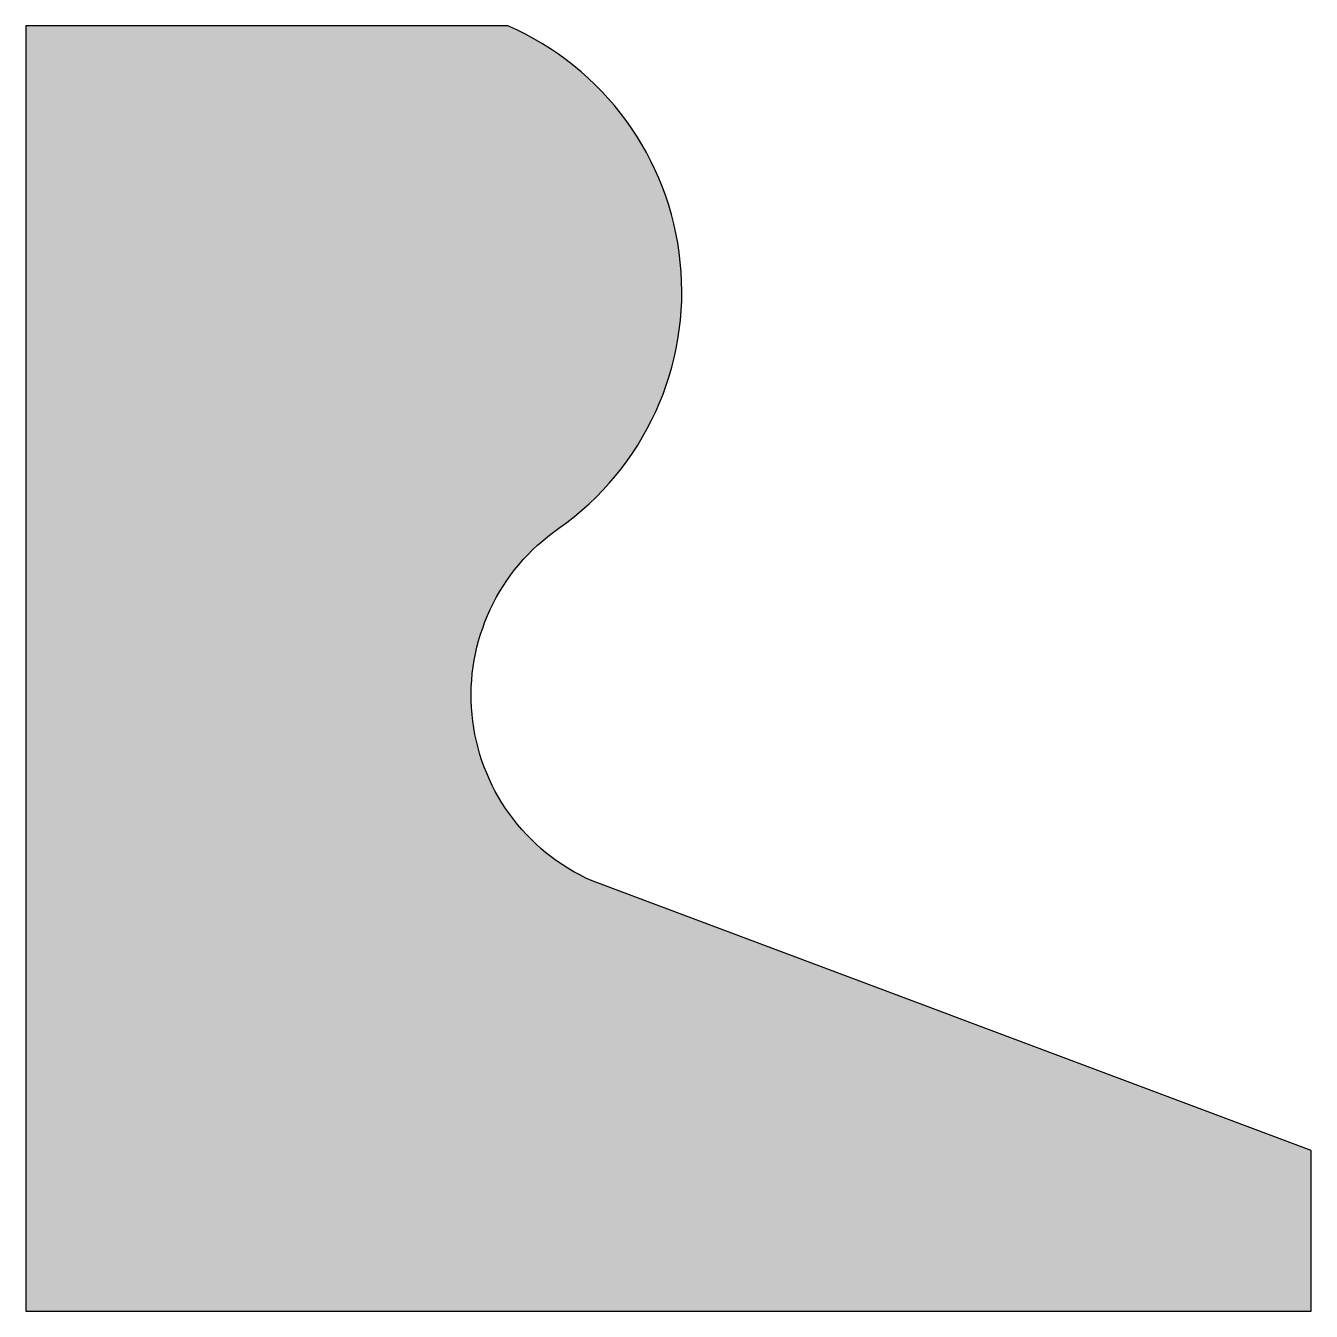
# Model space of a CAD drawing. Header units: metres. Extents: x -0.4 to 0, y -0.05 to 0.35.
import ezdxf

# ---------------------------------------------------------------- set-up
doc = ezdxf.new("R2010")
doc.units = ezdxf.units.M

msp = doc.modelspace()

# ---------------------------------------------------------------- hatches: boundary and pattern name
h = msp.add_hatch(color=254)
h.dxf.hatch_style = 1
edge = h.paths.add_edge_path()
edge.add_line((-0.4000000000000004, -0.05000000000000066), (0, -0.05000000000000066))
edge.add_line((0, -0.05000000000000066), (0, 0))
edge.add_line((0, 0), (-0.2237784236012491, 0.08390926611058075))
edge.add_arc((-0.1982951458103393, 0.1416452014135312), 0.06310971139432628, 124.54320953132179, 246.1844696392177, ccw=False)
edge.add_arc((-0.2860313237085545, 0.2673356204125277), 0.09017569484496515, 305.1774894341742, 426.4488239900642)
edge.add_line((-0.2500000000000002, 0.3499999999999998), (-0.4000000000000004, 0.3499999999999998))
edge.add_line((-0.4000000000000004, 0.3499999999999998), (-0.4000000000000004, -0.05000000000000066))

# ---------------------------------------------------------------- linework, layer by layer
at = {"flags": 128}
msp.add_lwpolyline([(-0.4000000000000004, -0.05000000000000066), (0, -0.05000000000000066), (0, 0), (-0.2237784236012491, 0.08390926611058075, -0.5869385410856504), (-0.2340800933299896, 0.1936285949473419, 0.5847704345143528), (-0.2500000000000002, 0.3499999999999998), (-0.4000000000000004, 0.3499999999999998)], format="xyb", close=True, dxfattribs=at)

doc.saveas('drawing.dxf')
